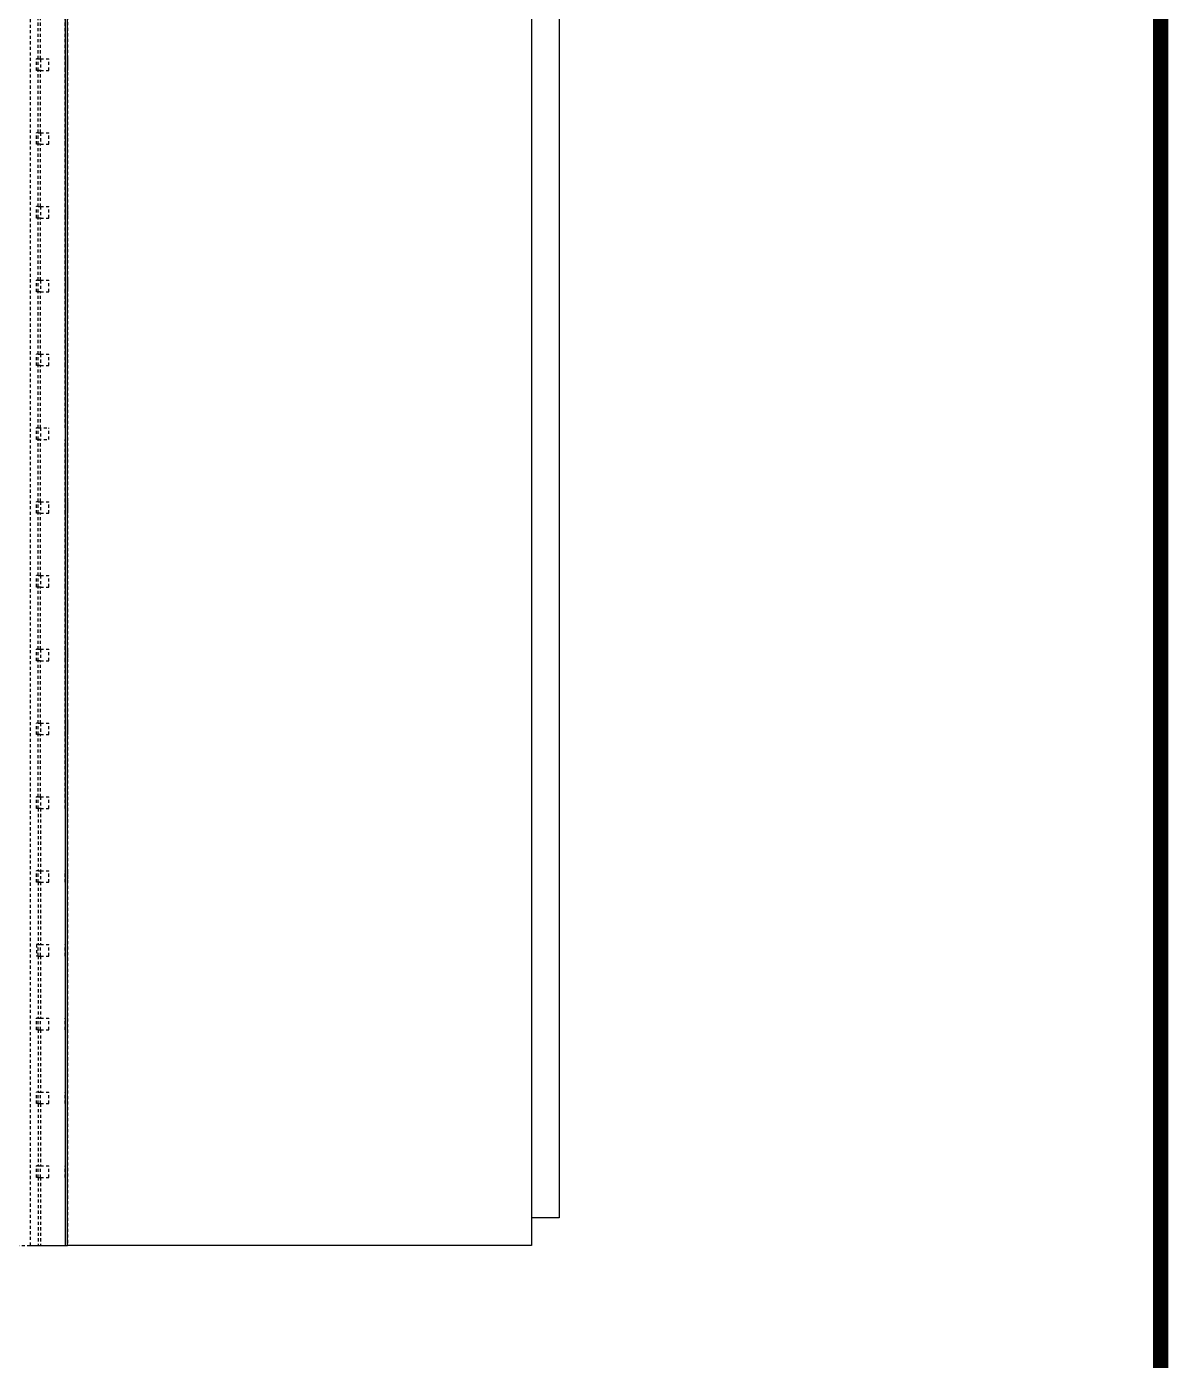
# Model space of a CAD drawing. Header units: inches. Extents: x 6 to 369, y -225 to 2.
# Drawn here: x 322.9 to 369.3, y -106.7 to -52.5 of the extents above; entities that cross this region are included whole.
import ezdxf

# ---------------------------------------------------------------- set-up
doc = ezdxf.new("R2010")
doc.units = ezdxf.units.IN
doc.header["$MEASUREMENT"] = 0
doc.linetypes.add('HIDDEN2', pattern=[0.1875, 0.125, -0.0625])
doc.layers.add('Cabinet', color=253, linetype='HIDDEN2')
doc.layers.add('D', color=3, linetype='Continuous')

# ---------------------------------------------------------------- blocks, each defined once
blk = doc.blocks.new('A$C304D23F9')
at = {"layer": 'Cabinet', "linetype": 'HIDDEN2'}
for p, q in [((57.882, 0), (57.882, 90)), ((59.382, 90), (59.382, 0)), ((58.195, 48.234), (58.195, 50.765)), ((58.289, 48.234), (58.289, 50.765)), ((59.289, 48.234), (59.289, 50.765)), ((58.132, 47.765), (58.132, 48.234)), ((58.195, 48.234), (58.132, 48.234)), ((58.195, 47.765), (58.132, 47.765)), ((58.195, 47.765), (58.195, 48.234)), ((58.195, 48.234), (58.289, 48.234)), ((58.289, 47.765), (58.195, 47.765)), ((58.195, 45.234), (58.195, 47.765)), ((58.289, 48.234), (58.632, 48.234)), ((58.289, 48.234), (58.289, 47.765)), ((58.289, 47.765), (58.632, 47.765)), ((58.289, 45.234), (58.289, 47.765)), ((58.632, 47.765), (58.632, 48.234)), ((59.289, 47.765), (59.289, 48.234)), ((59.289, 45.234), (59.289, 47.765)), ((59.382, 48.234), (59.382, 47.765)), ((58.132, 44.765), (58.132, 45.234)), ((58.195, 45.234), (58.132, 45.234)), ((58.195, 45.234), (58.195, 45.234)), ((58.195, 44.765), (58.195, 45.234)), ((58.195, 45.234), (58.289, 45.234)), ((58.289, 45.234), (58.632, 45.234)), ((58.289, 45.234), (58.289, 44.765)), ((58.632, 44.765), (58.632, 45.234)), ((59.289, 44.765), (59.289, 45.234)), ((59.382, 45.234), (59.382, 44.765)), ((58.195, 44.765), (58.132, 44.765)), ((58.289, 44.765), (58.195, 44.765)), ((58.195, 42.234), (58.195, 44.765)), ((58.289, 44.765), (58.632, 44.765)), ((58.289, 42.234), (58.289, 44.765)), ((59.289, 42.234), (59.289, 44.765)), ((58.132, 41.765), (58.132, 42.234)), ((58.195, 42.234), (58.132, 42.234)), ((58.195, 41.765), (58.132, 41.765)), ((58.195, 41.765), (58.195, 42.234)), ((58.195, 42.234), (58.289, 42.234)), ((58.289, 41.765), (58.195, 41.765)), ((58.195, 39.234), (58.195, 41.765)), ((58.289, 42.234), (58.632, 42.234)), ((58.289, 42.234), (58.289, 41.765)), ((58.289, 41.765), (58.632, 41.765)), ((58.289, 39.234), (58.289, 41.765)), ((58.632, 41.765), (58.632, 42.234)), ((59.289, 41.765), (59.289, 42.234)), ((59.289, 39.234), (59.289, 41.765)), ((59.382, 42.234), (59.382, 41.765)), ((58.132, 38.765), (58.132, 39.234)), ((58.195, 39.234), (58.132, 39.234)), ((58.195, 38.765), (58.195, 39.234)), ((58.195, 39.234), (58.289, 39.234)), ((58.289, 39.234), (58.632, 39.234)), ((58.289, 39.234), (58.289, 38.765)), ((58.632, 38.765), (58.632, 39.234)), ((59.289, 38.765), (59.289, 39.234)), ((59.382, 39.234), (59.382, 38.765)), ((58.195, 38.765), (58.132, 38.765)), ((58.289, 38.765), (58.195, 38.765)), ((58.195, 36.234), (58.195, 38.765)), ((58.289, 38.765), (58.632, 38.765)), ((58.289, 36.234), (58.289, 38.765)), ((59.289, 36.234), (59.289, 38.765)), ((58.132, 35.765), (58.132, 36.234)), ((58.195, 36.234), (58.132, 36.234)), ((58.195, 35.765), (58.195, 36.234)), ((58.195, 36.234), (58.289, 36.234)), ((58.289, 36.234), (58.632, 36.234)), ((58.289, 36.234), (58.289, 35.765)), ((58.632, 35.765), (58.632, 36.234)), ((59.289, 35.765), (59.289, 36.234)), ((59.382, 36.234), (59.382, 35.765)), ((58.195, 35.765), (58.132, 35.765)), ((58.289, 35.765), (58.195, 35.765)), ((58.195, 33.234), (58.195, 35.765)), ((58.289, 35.765), (58.632, 35.765)), ((58.289, 33.234), (58.289, 35.765)), ((59.289, 33.234), (59.289, 35.765)), ((58.132, 32.765), (58.132, 33.234)), ((58.195, 33.234), (58.132, 33.234)), ((58.195, 33.234), (58.632, 33.234)), ((58.195, 32.765), (58.195, 33.234)), ((58.289, 33.234), (58.289, 32.765)), ((58.632, 32.765), (58.632, 33.234)), ((59.289, 33.234), (59.289, 32.765)), ((59.382, 32.765), (59.382, 33.234)), ((58.195, 32.765), (58.132, 32.765)), ((58.195, 32.765), (58.632, 32.765)), ((58.289, 32.765), (58.195, 32.765)), ((58.195, 30.234), (58.195, 32.765)), ((58.289, 30.234), (58.289, 32.765)), ((59.289, 30.234), (59.289, 32.765)), ((58.132, 29.765), (58.132, 30.234)), ((58.195, 30.234), (58.132, 30.234)), ((58.195, 29.765), (58.195, 30.234)), ((58.195, 30.234), (58.289, 30.234)), ((58.289, 30.234), (58.632, 30.234)), ((58.289, 30.234), (58.289, 29.765)), ((58.632, 29.765), (58.632, 30.234)), ((59.289, 29.765), (59.289, 30.234)), ((59.382, 30.234), (59.382, 29.765)), ((58.195, 29.765), (58.132, 29.765)), ((58.289, 29.765), (58.195, 29.765)), ((58.195, 27.234), (58.195, 29.765)), ((58.289, 29.765), (58.632, 29.765)), ((58.289, 27.234), (58.289, 29.765)), ((59.289, 27.234), (59.289, 29.765)), ((58.132, 26.765), (58.132, 27.234)), ((58.195, 27.234), (58.132, 27.234)), ((58.195, 26.765), (58.195, 27.234)), ((58.195, 27.234), (58.289, 27.234)), ((58.289, 27.234), (58.632, 27.234)), ((58.289, 27.234), (58.289, 26.765)), ((58.632, 26.765), (58.632, 27.234)), ((59.289, 26.765), (59.289, 27.234)), ((59.382, 27.234), (59.382, 26.765)), ((58.195, 26.765), (58.132, 26.765)), ((58.289, 26.765), (58.195, 26.765)), ((58.195, 24.234), (58.195, 26.765)), ((58.289, 26.765), (58.632, 26.765)), ((58.289, 24.234), (58.289, 26.765)), ((59.289, 24.234), (59.289, 26.765)), ((58.132, 23.765), (58.132, 24.234)), ((58.195, 24.234), (58.132, 24.234)), ((58.195, 23.765), (58.195, 24.234)), ((58.195, 24.234), (58.289, 24.234)), ((58.289, 24.234), (58.632, 24.234)), ((58.289, 24.234), (58.289, 23.765)), ((58.632, 23.765), (58.632, 24.234)), ((59.289, 23.765), (59.289, 24.234)), ((59.382, 24.234), (59.382, 23.765)), ((58.195, 23.765), (58.132, 23.765)), ((58.289, 23.765), (58.195, 23.765)), ((58.195, 21.234), (58.195, 23.765)), ((58.289, 23.765), (58.632, 23.765)), ((58.289, 21.234), (58.289, 23.765)), ((59.289, 21.234), (59.289, 23.765)), ((58.132, 20.765), (58.132, 21.234)), ((58.195, 21.234), (58.132, 21.234)), ((58.195, 20.765), (58.195, 21.234)), ((58.195, 21.234), (58.289, 21.234)), ((58.289, 21.234), (58.632, 21.234)), ((58.289, 21.234), (58.289, 20.765)), ((58.632, 20.765), (58.632, 21.234)), ((59.289, 20.765), (59.289, 21.234)), ((59.382, 21.234), (59.382, 20.765)), ((58.195, 20.765), (58.132, 20.765)), ((58.289, 20.765), (58.195, 20.765)), ((58.195, 18.234), (58.195, 20.765)), ((58.289, 20.765), (58.632, 20.765)), ((58.289, 18.234), (58.289, 20.765)), ((59.289, 18.234), (59.289, 20.765)), ((58.132, 17.765), (58.132, 18.234)), ((58.195, 18.234), (58.132, 18.234)), ((58.195, 18.234), (58.289, 18.234)), ((58.195, 17.765), (58.195, 18.234)), ((58.289, 18.234), (58.632, 18.234)), ((58.289, 18.234), (58.289, 17.765)), ((58.632, 17.765), (58.632, 18.234)), ((59.289, 17.765), (59.289, 18.234)), ((59.382, 18.234), (59.382, 17.765)), ((58.195, 17.765), (58.132, 17.765)), ((58.289, 17.765), (58.195, 17.765)), ((58.195, 17.765), (58.195, 15.234)), ((58.289, 17.765), (58.632, 17.765)), ((58.289, 17.765), (58.289, 15.234)), ((59.289, 17.765), (59.289, 15.234)), ((58.132, 14.765), (58.132, 15.234)), ((58.195, 15.234), (58.132, 15.234)), ((58.195, 15.234), (58.289, 15.234)), ((58.195, 14.765), (58.195, 15.234)), ((58.195, 15.234), (58.289, 15.234)), ((58.289, 15.234), (58.632, 15.234)), ((58.289, 15.234), (58.289, 14.765)), ((58.632, 14.765), (58.632, 15.234)), ((59.289, 14.765), (59.289, 15.234)), ((59.382, 15.234), (59.382, 14.765)), ((58.195, 14.765), (58.132, 14.765)), ((58.195, 14.765), (58.289, 14.765)), ((58.289, 14.765), (58.195, 14.765)), ((58.195, 14.765), (58.195, 12.234)), ((58.289, 14.765), (58.632, 14.765)), ((58.289, 14.765), (58.289, 12.234)), ((59.289, 14.765), (59.289, 12.234)), ((58.132, 12.234), (58.132, 11.765)), ((58.195, 12.234), (58.132, 12.234)), ((58.195, 12.234), (58.289, 12.234)), ((58.195, 11.765), (58.195, 12.234)), ((58.289, 12.234), (58.632, 12.234)), ((58.289, 11.765), (58.289, 12.234)), ((58.632, 11.765), (58.632, 12.234)), ((59.289, 11.765), (59.289, 12.234)), ((59.382, 11.765), (59.382, 12.234)), ((58.195, 11.765), (58.132, 11.765)), ((58.195, 11.765), (58.289, 11.765)), ((58.195, 11.765), (58.195, 9.234)), ((58.289, 11.765), (58.632, 11.765)), ((58.289, 11.765), (58.289, 9.234)), ((59.289, 11.765), (59.289, 9.234)), ((58.132, 8.765), (58.132, 9.234)), ((58.195, 9.234), (58.132, 9.234)), ((58.195, 9.234), (58.289, 9.234)), ((58.195, 8.765), (58.195, 9.234)), ((58.289, 9.234), (58.632, 9.234)), ((58.289, 8.765), (58.289, 9.234)), ((58.632, 8.765), (58.632, 9.234)), ((59.289, 8.765), (59.289, 9.234)), ((59.382, 8.765), (59.382, 9.234)), ((58.195, 8.765), (58.132, 8.765)), ((58.195, 8.765), (58.289, 8.765)), ((58.195, 8.765), (58.195, 6.234)), ((58.289, 8.765), (58.632, 8.765)), ((58.289, 8.765), (58.289, 6.234)), ((59.289, 8.765), (59.289, 6.234)), ((58.132, 5.765), (58.132, 6.234)), ((58.195, 6.234), (58.132, 6.234)), ((58.195, 6.234), (58.289, 6.234)), ((58.195, 5.765), (58.195, 6.234)), ((58.289, 6.234), (58.632, 6.234)), ((58.289, 5.765), (58.289, 6.234)), ((58.632, 5.765), (58.632, 6.234)), ((59.289, 5.765), (59.289, 6.234)), ((59.382, 5.765), (59.382, 6.234)), ((58.195, 5.765), (58.132, 5.765)), ((58.195, 5.765), (58.289, 5.765)), ((58.195, 5.765), (58.195, 3.234)), ((58.289, 5.765), (58.632, 5.765)), ((58.289, 5.765), (58.289, 3.234)), ((59.289, 5.765), (59.289, 3.234)), ((58.132, 2.765), (58.132, 3.234)), ((58.195, 3.234), (58.132, 3.234)), ((58.195, 2.765), (58.132, 2.765)), ((58.195, 2.765), (58.195, 3.234)), ((58.195, 3.234), (58.289, 3.234)), ((58.195, 2.765), (58.289, 2.765)), ((58.195, 2.765), (58.195, 0)), ((58.289, 3.234), (58.632, 3.234)), ((58.289, 2.765), (58.289, 3.234)), ((58.289, 2.765), (58.632, 2.765)), ((58.289, 2.765), (58.289, 0)), ((58.632, 2.765), (58.632, 3.234)), ((59.289, 2.765), (59.289, 3.234)), ((59.289, 2.765), (59.289, 0)), ((59.382, 2.765), (59.382, 3.234)), ((1.5, 0), (59.382, 0)), ((57.882, 0), (59.382, 0))]:
    blk.add_line(p, q, dxfattribs=at)

msp = doc.modelspace()

# ---------------------------------------------------------------- linework, layer by layer
at = {"color": 7, "const_width": 0.62869}
msp.add_lwpolyline([(369.01659, -224.81253), (369.01659, 1.98747), (6.13659, 1.98747), (6.13659, -224.81253)], close=True, dxfattribs=at)
at = {"layer": 'D', "color": 7}
for p, q in [((324.4567, -11.99835), (324.4567, -101.99835)), ((324.55045, -101.99835), (324.55045, -11.99835)), ((343.42545, -13.12335), (343.42545, -100.87335)), ((344.55045, -13.12335), (344.55045, -100.87335)), ((344.55045, -100.87335), (343.42545, -100.87335)), ((343.42545, -100.87335), (343.42545, -101.99835)), ((343.42545, -101.99835), (324.55045, -101.99835))]:
    msp.add_line(p, q, dxfattribs=at)

# ---------------------------------------------------------------- block references
msp.add_blockref('A$C304D23F9', (265.16799, -101.99835), dxfattribs=at)

doc.saveas('drawing.dxf')
